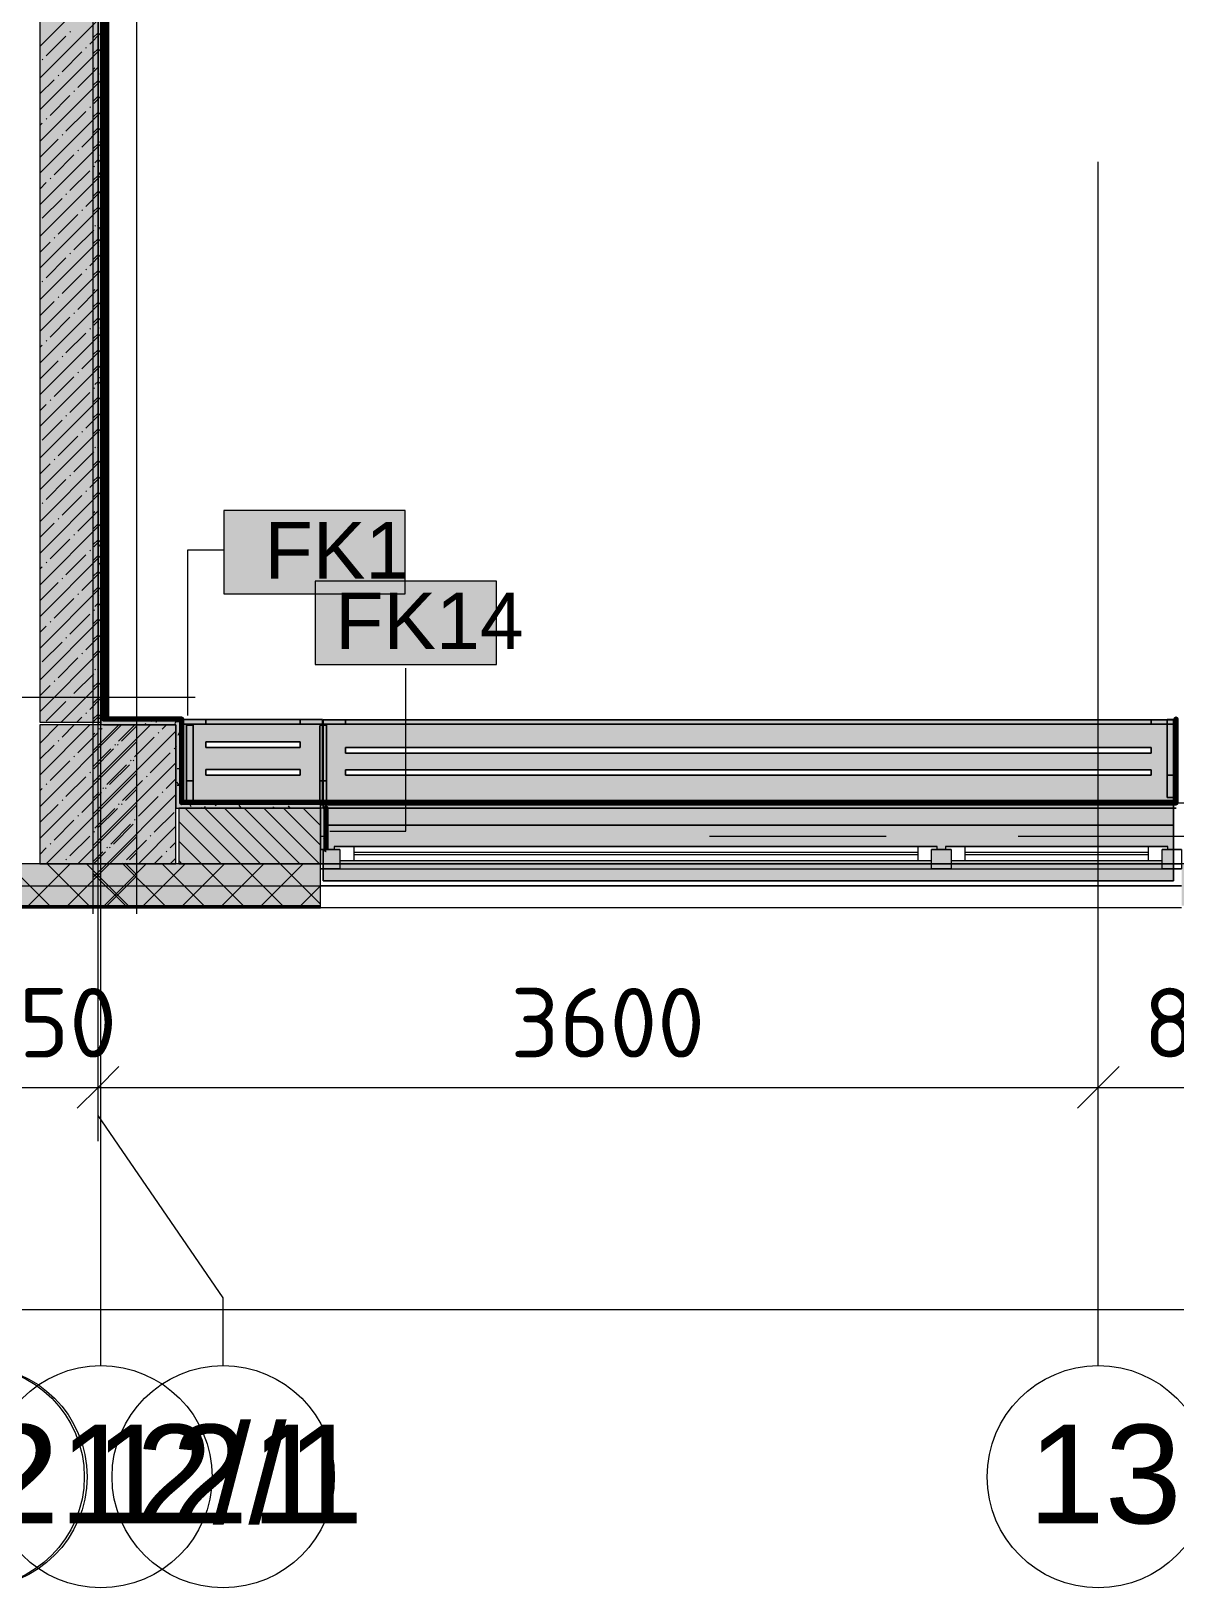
# Model space of a CAD drawing. Header units: millimetres. Extents: x -3817 to 677485, y -22715 to 103890.
# Drawn here: x 365802 to 369918, y -787 to 4817 of the extents above; entities that cross this region are included whole.
import ezdxf

# ---------------------------------------------------------------- set-up
doc = ezdxf.new("R2010")
doc.units = ezdxf.units.MM
doc.layers.add('PDF _Геометрия', color=7, linetype='Continuous', true_color=0x1d1d1d)
doc.layers.add('PDF _Сплошная заливка', color=7, linetype='Continuous', true_color=0xffffff)
doc.layers.add('PDF _Текст', color=7, linetype='Continuous')
doc.styles.add('PDF ArialMT', font='arial.ttf')
doc.styles.add('PDF GOST-Common', font='arial.ttf')
doc.styles.add('PDF ISOCPEUR', font='isocpeur.ttf')

msp = doc.modelspace()

# ---------------------------------------------------------------- hatches: boundary and pattern name
at = {"layer": 'PDF _Сплошная заливка', "transparency": 33554559}
for points in [[(365832.9, 2329), (366052.9, 2329), (366052.9, 9319), (365832.9, 9319), (365832.9, 3160.3)], [(366052.9, 2319), (366072.9, 2319), (366072.9, 9299), (366052.9, 9299), (366052.9, 2329)], [(365832.9, 1819), (366180.5, 1819), (366180.5, 2319), (365832.9, 2319), (365832.9, 2218.8)], [(366025.5, 1819), (366322.9, 1819), (366322.9, 2319), (366025.5, 2319), (366025.5, 2239.4)], [(366260, 2319), (366322.9, 2319), (366322.9, 2339), (366062.9, 2339), (366062.9, 2319)], [(366635.1, 2019), (366842.9, 2019), (366842.9, 2039), (366322.9, 2039), (366322.9, 2019)]]:
    msp.add_hatch(color=256, dxfattribs=at).paths.add_polyline_path(points)
at = {"layer": 'PDF _Сплошная заливка', "true_color": 0xeae6de, "transparency": 33554559}
h = msp.add_hatch(color=254, dxfattribs=at)
h.paths.add_polyline_path([(366850.4, 2040), (366850.4, 2338.3), (366350.2, 2338.3), (366351.5, 2040), (366849.3, 2040)], flags=0)
h.paths.add_polyline_path([(366635.1, 2138.3), (366430.2, 2138.3), (366430.2, 2158.3), (366770.4, 2158.3), (366770.4, 2138.3)], flags=0)
h.paths.add_polyline_path([(366430.2, 2238.3), (366430.2, 2258.3), (366770.4, 2258.3), (366770.4, 2238.3), (366635.1, 2238.3)], flags=0)
h = msp.add_hatch(color=254, dxfattribs=at)
h.paths.add_polyline_path([(367010.2, 1958.2), (369913.1, 1958.2), (369913.1, 2039), (366853.1, 2039), (366853.1, 2019), (366863.9, 2019), (366863.9, 1958.2)], flags=0)
h.paths.add_polyline_path([(368558.1, 2040), (369913.1, 2040), (369913.1, 2338.1), (366853.1, 2338.1), (366853.1, 2040), (368510.6, 2040)], flags=0)
h.paths.add_polyline_path([(366933.1, 2138.1), (366933.1, 2158.1), (369833.1, 2158.1), (369833.1, 2138.1), (367010.2, 2138.1)], flags=0)
h.paths.add_polyline_path([(367010.2, 2218.1), (366933.1, 2218.1), (366933.1, 2238.1), (369833.1, 2238.1), (369833.1, 2218.1), (368510.6, 2218.1)], flags=0)
h = msp.add_hatch(color=254, dxfattribs=at)
h.paths.add_polyline_path([(367010.2, 1758.2), (369913.1, 1758.2), (369913.1, 1958.2), (366863.9, 1958.2), (366862.9, 1871), (366853.1, 1871), (366853.1, 1758.2)], flags=0)
h.paths.add_polyline_path([(369260.8, 1831), (369112.9, 1831), (369112.9, 1871), (369092.9, 1871), (369092.9, 1881), (369892.9, 1881), (369892.9, 1871), (369872.9, 1871), (369872.9, 1831)], flags=0)
h.paths.add_polyline_path([(367010.2, 1831), (366912.9, 1831), (366912.9, 1871), (366892.9, 1871), (366892.9, 1881), (369062.9, 1881), (369062.9, 1871), (369042.9, 1871), (369042.9, 1831), (368510.6, 1831)], flags=0)
at = {"layer": 'PDF _Сплошная заливка', "transparency": 33554559}
h = msp.add_hatch(color=256, dxfattribs=at)
h.paths.add_polyline_path([(366180.5, 1669), (366180.5, 1819), (365282.9, 1819), (365282.9, 1669), (365721.6, 1669)], flags=0)
h.paths.add_polyline_path([(356382.9, 1669), (358202.9, 1669), (358202.9, 1819), (356382.9, 1819)], flags=0)
h.paths.add_polyline_path([(352102.9, 1669), (353702.9, 1669), (353702.9, 1819), (352102.9, 1819)], flags=0)
h.paths.add_polyline_path([(360302.9, 1669), (361162.9, 1669), (361162.9, 1819), (360302.9, 1819)], flags=0)
h.paths.add_polyline_path([(362062.9, 1669), (363182.9, 1669), (363182.9, 1819), (362062.9, 1819)], flags=0)
h.paths.add_polyline_path([(350002.9, 1669), (350002.9, 1819), (348902.9, 1819), (348902.9, 1669), (348946.4, 1669)], flags=0)
h.paths.add_polyline_path([(346102.9, 1669), (346102.9, 1819), (345452.9, 1819), (345452.9, 1669), (345591.4, 1669)], flags=0)
h.paths.add_polyline_path([(343402.9, 1669), (344552.9, 1669), (344552.9, 1819), (343402.9, 1819)], flags=0)
h.paths.add_polyline_path([(339552.3, 1669), (340302.9, 1669), (340302.9, 1819), (338652.9, 1819), (338652.9, 1669), (338881.3, 1669)], flags=0)
h.paths.add_polyline_path([(331022.9, 1669), (331022.9, 1819), (327032.9, 1819), (327032.9, 1669), (330829.2, 1669)], flags=0)
h.paths.add_polyline_path([(331922.9, 1669), (332672.9, 1669), (332672.9, 1819), (331922.9, 1819)], flags=0)
h.paths.add_polyline_path([(335526.3, 1669), (335552.9, 1669), (335552.9, 1819), (334772.9, 1819), (334772.9, 1669)], flags=0)
h = msp.add_hatch(color=256, dxfattribs=at)
h.paths.add_polyline_path([(380513.6, 1669), (380592.9, 1669), (380592.9, 1819), (379192.9, 1819), (379192.9, 1669), (379763.4, 1669)], flags=0)
h.paths.add_polyline_path([(388192.9, 1669), (389342.9, 1669), (389342.9, 1819), (388192.9, 1819)], flags=0)
h.paths.add_polyline_path([(402982.9, 1669), (402982.9, 1819), (398842.9, 1819), (398842.9, 1669), (401518.8, 1669)], flags=0)
h.paths.add_polyline_path([(386092.9, 1669), (386092.9, 1819), (385342.9, 1819), (385342.9, 1669), (385764.9, 1669)], flags=0)
h.paths.add_polyline_path([(392442.9, 1669), (393442.9, 1669), (393442.9, 1819), (392442.9, 1819)], flags=0)
h.paths.add_polyline_path([(397017.7, 1669), (397942.9, 1669), (397942.9, 1819), (394342.9, 1819), (394342.9, 1669), (395517.3, 1669)], flags=0)
h.paths.add_polyline_path([(375192.9, 1669), (376092.9, 1669), (376092.9, 1819), (374692.9, 1819), (374692.9, 1669)], flags=0)
h.paths.add_polyline_path([(366025.5, 1669), (366842.9, 1669), (366842.9, 1819), (366025.5, 1819), (366025.5, 1740.9)], flags=0)
h.paths.add_polyline_path([(384264.5, 1669), (384442.9, 1669), (384442.9, 1819), (383572.9, 1819), (383572.9, 1669)], flags=0)
h.paths.add_polyline_path([(369942.9, 1669), (370942.9, 1669), (370942.9, 1819), (369942.9, 1819)], flags=0)
h.paths.add_polyline_path([(372261.5, 1669), (372592.9, 1669), (372592.9, 1819), (371842.9, 1819), (371842.9, 1669)], flags=0)
h.paths.add_polyline_path([(365525.5, 1669), (365525.5, 1819), (365509.8, 1819), (365509.8, 1669)], flags=0)

# ---------------------------------------------------------------- linework, layer by layer
at = {"layer": 'PDF _Геометрия', "color": 7, "lineweight": 9}
for points in [[(366025.5, 1639), (366025.5, 13378.9), (365725.5, 13528.9), (366325.5, 13828.9), (366025.5, 13978.9), (366025.5, 25718.7)], [(366392.6, 13784.9), (365880.5, 13528.9), (366180.5, 13378.9), (366180.5, 1639)], [(366042.9, 9299), (366042.9, 2329), (366042.9, 9299), (366042.9, 9319)], [(366052.9, 9299), (366052.9, 2329), (366052.9, 9299), (366052.9, 9319)], [(366062.9, 2339), (366062.9, 9298)], [(366072.9, 2339), (366072.9, 9298)], [(366365.2, 2353.1), (366365.2, 2949), (366494.9, 2949)], [(366876.9, 1936.8), (367150, 1936.8), (367150, 2523.3)], [(349182.9, 2419), (366392.6, 2419)], [(366180.5, 2319), (365832.9, 2319), (365832.9, 1819), (366180.5, 1819)], [(366025.5, 1819), (366322.9, 1819), (366322.9, 2319), (366025.5, 2319)], [(366322.9, 2339), (366063.9, 2339)], [(366180.5, 2339), (366073.9, 2339)], [(366842.9, 2039), (366342.9, 2039)], [(366332.9, 1819), (366842.9, 1819)], [(365282.9, 1740), (366180.5, 1740)], [(366025.5, 1740), (366842.9, 1740)], [(365282.9, 1669), (366180.5, 1669)], [(365282.9, 1666), (366180.5, 1666)], [(366025.5, 1669), (366842.9, 1669)], [(366025.5, 1666), (366842.9, 1666)], [(365472.9, 1014.4), (366042.9, 1014.4), (369642.9, 1014.4), (370442.9, 1014.4), (374942.9, 1014.4), (375742.9, 1014.4), (379442.9, 1014.4), (381742.9, 1014.4), (383942.9, 1014.4), (387742.9, 1014.4), (392942.9, 1014.4), (393742.9, 1014.4), (397842.9, 1014.4), (399242.9, 1014.4), (402142.9, 1014.4), (402842.9, 1014.4), (407942.9, 1014.4), (411842.9, 1014.4), (411842.9, 1134.4)], [(366042.9, 820.4), (366042.9, 1014.4), (366042.9, 1134.4)], [(369642.9, 820.4), (369642.9, 1014.4), (369642.9, 1134.4)], [(365472.9, 214.4), (411962.9, 214.4)]]:
    msp.add_lwpolyline(points, dxfattribs=at)
at = {"layer": 'PDF _Геометрия', "color": 9, "lineweight": 9, "true_color": 0xc0c0c0}
for points in [[(366180.5, 9319), (366052.9, 9319), (365832.9, 9319), (365832.9, 9299), (365832.9, 2329), (366052.9, 2329), (366052.9, 2319)], [(366025.5, 2329), (366042.9, 2329), (366042.9, 2319)], [(366062.9, 2319), (366322.9, 2319), (366322.9, 2039), (366322.9, 2019), (366842.9, 2019), (366842.9, 2039)], [(366072.9, 2319), (366180.5, 2319)], [(366342.9, 2040), (366342.9, 2339), (366322.9, 2339)], [(366842.9, 1871), (366842.9, 1819), (366842.9, 2019), (366332.9, 2019), (366332.9, 1819)], [(366842.9, 2038.4), (366842.9, 2019)], [(369922.9, 2039), (369913.1, 2039), (370192.9, 2039)], [(366180.5, 1819), (365282.9, 1819), (365282.9, 1661), (366180.5, 1661)], [(366025.5, 1661), (366842.9, 1661), (366842.9, 1819), (366025.5, 1819)], [(369942.9, 1661), (366842.9, 1661), (366842.9, 1819), (366853.1, 1819), (366842.9, 1819)], [(370692.9, 1819), (369913.1, 1819), (369942.9, 1819)]]:
    msp.add_lwpolyline(points, dxfattribs=at)
at = {"layer": 'PDF _Геометрия', "color": 231, "lineweight": 9, "true_color": 0xff80c0}
for points in [[(366322.9, 9299), (366062.9, 9299), (366062.9, 9298), (366062.9, 2339), (366063.9, 2339), (366322.9, 2339)], [(366180.5, 9299), (366072.9, 9299), (366072.9, 9298), (366072.9, 2339), (366073.9, 2339), (366180.5, 2339)], [(366342.9, 2040), (366342.9, 2039), (366842.9, 2039)]]:
    msp.add_lwpolyline(points, dxfattribs=at)
at = {"layer": 'PDF _Геометрия', "color": 231, "lineweight": 70, "true_color": 0xff80c0}
for points in [[(366322.9, 2339), (366342.9, 2339), (366342.9, 2040), (366343.9, 2040), (366343.9, 2339), (366343.9, 2340), (366063.9, 2340), (366063.9, 9299)], [(366180.5, 2340), (366073.9, 2340), (366073.9, 9299)], [(366842.9, 2039), (369922.9, 2039), (369922.9, 2040), (369922.9, 2339.5), (369921.9, 2339.5), (369921.9, 2040), (366342.9, 2040)]]:
    msp.add_lwpolyline(points, dxfattribs=at)
at = {"layer": 'PDF _Геометрия', "color": 253, "lineweight": 9, "true_color": 0xaaaaaa}
for points in [[(366492.9, 12.7), (366492.9, 256.3), (366042.9, 912.7), (366042.9, 3412.7), (366042.9, 5047.1)], [(366052.9, 12.7), (366052.9, 2512.7), (366052.9, 4597.1)], [(369642.9, 12.7), (369642.9, 2512.7), (369642.9, 4346.2)], [(368243.8, 1919), (368878.8, 1919)], [(369355, 1919), (370942.5, 1919)], [(366853.1, 1871), (366842.9, 1871)], [(366962.9, 1861), (368992.9, 1861)], [(368992.9, 1851), (366962.9, 1851)], [(369162.9, 1861), (369822.9, 1861)], [(369822.9, 1851), (369162.9, 1851)], [(369942.9, 1871), (369913.1, 1871)], [(366842.9, 1801), (366853.1, 1801)], [(369913.1, 1801), (369942.9, 1801)]]:
    msp.add_lwpolyline(points, dxfattribs=at)
at = {"layer": 'PDF _Геометрия', "lineweight": 9}
for points in [[(365832.9, 4761.6), (366052.9, 4981.6)], [(365832.9, 4647.5), (366052.9, 4867.5)], [(365855.8, 4727.5), (365927.1, 4798.7)], [(365941.3, 4813), (365943.7, 4815.4)], [(366012.6, 4770.2), (366052.9, 4810.5)], [(366025.5, 4793.2), (366042.9, 4810.5)], [(365832.9, 4533.5), (366052.9, 4753.5)], [(365841.5, 4713.2), (365843.9, 4715.6)], [(365912.8, 4670.4), (365984.1, 4741.7)], [(365998.4, 4756), (366000.7, 4758.3)], [(366025.5, 4736.1), (366042.9, 4753.5)], [(365898.6, 4656.2), (365900.9, 4658.6)], [(365969.8, 4613.4), (366041.1, 4684.7)], [(366025.5, 4679.1), (366031.1, 4684.7)], [(365832.9, 4590.5), (365884.3, 4641.9)], [(365832.9, 4419.4), (366052.9, 4639.4)], [(365955.6, 4599.2), (365958, 4601.5)], [(366025.5, 4622.1), (366042.9, 4639.4)], [(365870.1, 4513.6), (365941.3, 4584.9)], [(366012.6, 4542.1), (366015, 4544.5)], [(366025.5, 4565.1), (366042.9, 4582.4)], [(366026.9, 4556.4), (366052.9, 4582.4)], [(365832.9, 4305.4), (366052.9, 4525.4)], [(365832.9, 4476.5), (365841.5, 4485.1)], [(365855.8, 4499.4), (365858.2, 4501.7)], [(365927.1, 4456.6), (365998.4, 4527.9)], [(366025.5, 4508), (366042.9, 4525.4)], [(365832.9, 4362.4), (365898.6, 4428.1)], [(365912.8, 4442.3), (365915.2, 4444.7)], [(365984.1, 4399.6), (366052.9, 4468.4)], [(366025.5, 4451), (366042.9, 4468.4)], [(365832.9, 4191.3), (366052.9, 4411.3)], [(365969.8, 4385.3), (365972.2, 4387.7)], [(366025.5, 4394), (366042.9, 4411.3)], [(365884.3, 4299.8), (365955.6, 4371.1)], [(366026.9, 4328.3), (366029.2, 4330.7)], [(366031.1, 4342.6), (366042.9, 4354.3)], [(366041.1, 4342.6), (366052.9, 4354.3)], [(365832.9, 4077.3), (366052.9, 4297.3)], [(365832.9, 4248.4), (365855.8, 4271.3)], [(365870.1, 4285.5), (365872.4, 4287.9)], [(365941.3, 4242.8), (366012.6, 4314)], [(366025.5, 4279.9), (366042.9, 4297.3)], [(365841.5, 4143), (365912.8, 4214.2)], [(365927.1, 4228.5), (365929.4, 4230.9)], [(365998.4, 4185.7), (366052.9, 4240.3)], [(366025.5, 4222.9), (366042.9, 4240.3)], [(365832.9, 3963.2), (366052.9, 4183.2)], [(365898.6, 4085.9), (365969.8, 4157.2)], [(365984.1, 4171.5), (365986.5, 4173.8)], [(366025.5, 4165.9), (366042.9, 4183.2)], [(365955.6, 4028.9), (366026.9, 4100.2)], [(366031.1, 4114.5), (366033.5, 4116.8)], [(366041.1, 4114.5), (366043.5, 4116.8)], [(365832.9, 3849.2), (366052.9, 4069.2)], [(365832.9, 4020.3), (365870.1, 4057.4)], [(365884.3, 4071.7), (365886.7, 4074.1)], [(366025.5, 4051.8), (366042.9, 4069.2)], [(365855.8, 3929.1), (365927.1, 4000.4)], [(365941.3, 4014.7), (365943.7, 4017)], [(366012.6, 3971.9), (366052.9, 4012.2)], [(366025.5, 3994.8), (366042.9, 4012.2)], [(365832.9, 3735.1), (366052.9, 3955.1)], [(365912.8, 3872.1), (365984.1, 3943.4)], [(365998.4, 3957.6), (366000.7, 3960)], [(366025.5, 3937.8), (366042.9, 3955.1)], [(365841.5, 3914.9), (365843.9, 3917.2)], [(365969.8, 3815.1), (366041.1, 3886.4)], [(366025.5, 3880.8), (366031.1, 3886.4)], [(365832.9, 3792.2), (365884.3, 3843.6)], [(365832.9, 3621.1), (366052.9, 3841.1)], [(365898.6, 3857.8), (365900.9, 3860.2)], [(366025.5, 3823.7), (366042.9, 3841.1)], [(365870.1, 3715.3), (365941.3, 3786.6)], [(365955.6, 3800.8), (365958, 3803.2)], [(366025.5, 3766.7), (366042.9, 3784.1)], [(366026.9, 3758), (366052.9, 3784.1)], [(365832.9, 3507), (366052.9, 3727)], [(365855.8, 3701), (365858.2, 3703.4)], [(365927.1, 3658.3), (365998.4, 3729.5)], [(366012.6, 3743.8), (366015, 3746.2)], [(366025.5, 3709.7), (366042.9, 3727)], [(365832.9, 3678.1), (365841.5, 3686.8)], [(365912.8, 3644), (365915.2, 3646.4)], [(365984.1, 3601.2), (366052.9, 3670)], [(366025.5, 3652.7), (366042.9, 3670)], [(365832.9, 3564.1), (365898.6, 3629.7)], [(365832.9, 3393), (366052.9, 3613)], [(365969.8, 3587), (365972.2, 3589.3)], [(366025.5, 3595.6), (366042.9, 3613)], [(365884.3, 3501.4), (365955.6, 3572.7)], [(366026.9, 3529.9), (366029.2, 3532.3)], [(366031.1, 3544.2), (366042.9, 3556)], [(366041.1, 3544.2), (366052.9, 3556)], [(365832.9, 3278.9), (366052.9, 3498.9)], [(365870.1, 3487.2), (365872.4, 3489.6)], [(365941.3, 3444.4), (366012.6, 3515.7)], [(366025.5, 3481.6), (366042.9, 3498.9)], [(365832.9, 3450), (365855.8, 3472.9)], [(365927.1, 3430.2), (365929.4, 3432.5)], [(365998.4, 3387.4), (366052.9, 3441.9)], [(366025.5, 3424.6), (366042.9, 3441.9)], [(365832.9, 3164.9), (366052.9, 3384.9)], [(365841.5, 3344.6), (365912.8, 3415.9)], [(365984.1, 3373.1), (365986.5, 3375.5)], [(366025.5, 3367.5), (366042.9, 3384.9)], [(365898.6, 3287.6), (365969.8, 3358.9)], [(366031.1, 3316.1), (366033.5, 3318.5)], [(366041.1, 3316.1), (366043.5, 3318.5)], [(365832.9, 3050.8), (366052.9, 3270.8)], [(365832.9, 3221.9), (365870.1, 3259.1)], [(365884.3, 3273.3), (365886.7, 3275.7)], [(365955.6, 3230.6), (366026.9, 3301.9)], [(366025.5, 3253.5), (366042.9, 3270.8)], [(365855.8, 3130.8), (365927.1, 3202.1)], [(365941.3, 3216.3), (365943.7, 3218.7)], [(366012.6, 3173.5), (366052.9, 3213.8)], [(366025.5, 3196.5), (366042.9, 3213.8)], [(365832.9, 2936.8), (366052.9, 3156.8)], [(365912.8, 3073.8), (365984.1, 3145)], [(365998.4, 3159.3), (366000.7, 3161.7)], [(366025.5, 3139.5), (366042.9, 3156.8)], [(365841.5, 3116.5), (365843.9, 3118.9)], [(365969.8, 3016.7), (366041.1, 3088)], [(366025.5, 3082.4), (366031.1, 3088)], [(365832.9, 2993.8), (365884.3, 3045.2)], [(365832.9, 2822.8), (366052.9, 3042.8)], [(365898.6, 3059.5), (365900.9, 3061.9)], [(366025.5, 3025.4), (366042.9, 3042.8)], [(365870.1, 2916.9), (365941.3, 2988.2)], [(365955.6, 3002.5), (365958, 3004.8)], [(366025.5, 2968.4), (366042.9, 2985.7)], [(366026.9, 2959.7), (366052.9, 2985.7)], [(365832.9, 2708.7), (366052.9, 2928.7)], [(365927.1, 2859.9), (365998.4, 2931.2)], [(366012.6, 2945.4), (366015, 2947.8)], [(366025.5, 2911.4), (366042.9, 2928.7)], [(365832.9, 2879.8), (365841.5, 2888.4)], [(365855.8, 2902.7), (365858.2, 2905)], [(365984.1, 2802.9), (366052.9, 2871.7)], [(366025.5, 2854.3), (366042.9, 2871.7)], [(365832.9, 2765.7), (365898.6, 2831.4)], [(365832.9, 2594.7), (366052.9, 2814.7)], [(365912.8, 2845.7), (365915.2, 2848)], [(366025.5, 2797.3), (366042.9, 2814.7)], [(365884.3, 2703.1), (365955.6, 2774.4)], [(365969.8, 2788.6), (365972.2, 2791)], [(366031.1, 2745.9), (366042.9, 2757.6)], [(366041.1, 2745.9), (366052.9, 2757.6)], [(365832.9, 2480.6), (366052.9, 2700.6)], [(365870.1, 2688.8), (365872.4, 2691.2)], [(365941.3, 2646.1), (366012.6, 2717.3)], [(366025.5, 2683.3), (366042.9, 2700.6)], [(366026.9, 2731.6), (366029.2, 2734)], [(365832.9, 2651.7), (365855.8, 2674.6)], [(365927.1, 2631.8), (365929.4, 2634.2)], [(365998.4, 2589), (366052.9, 2643.6)], [(366025.5, 2626.2), (366042.9, 2643.6)], [(365832.9, 2366.6), (366052.9, 2586.6)], [(365841.5, 2546.3), (365912.8, 2617.6)], [(366025.5, 2569.2), (366042.9, 2586.6)], [(365898.6, 2489.2), (365969.8, 2560.5)], [(365984.1, 2574.8), (365986.5, 2577.2)], [(365884.3, 2475), (365886.7, 2477.4)], [(365909.4, 2329), (366052.9, 2472.5)], [(365955.6, 2432.2), (366026.9, 2503.5)], [(366025.5, 2455.2), (366042.9, 2472.5)], [(366031.1, 2517.8), (366033.5, 2520.1)], [(366041.1, 2517.8), (366043.5, 2520.1)], [(365832.9, 2423.6), (365870.1, 2460.7)], [(365941.3, 2418), (365943.7, 2420.3)], [(366012.6, 2375.2), (366052.9, 2415.5)], [(366025.5, 2398.1), (366042.9, 2415.5)], [(365855.8, 2332.4), (365927.1, 2403.7)], [(365998.4, 2360.9), (366000.7, 2363.3)], [(366023.4, 2329), (366052.9, 2358.5)], [(366025.5, 2341.1), (366042.9, 2358.5)], [(365832.9, 2252.5), (365899.4, 2319)], [(365832.9, 2138.5), (366013.4, 2319)], [(365832.9, 2024.4), (366127.5, 2319)], [(365841.5, 2318.2), (365842.4, 2319)], [(365912.8, 2275.4), (365956.4, 2319)], [(365966.4, 2329), (365984.1, 2346.7)], [(366025.5, 2227.1), (366117.5, 2319)], [(366025.5, 2113), (366231.5, 2319)], [(366045.4, 2303.9), (366047.8, 2306.3)], [(366055.4, 2303.9), (366057.8, 2306.3)], [(366059.6, 2318.2), (366060.5, 2319)], [(366069.6, 2318.2), (366070.5, 2319)], [(366116.7, 2261.2), (366174.5, 2319)], [(366126.7, 2261.2), (366180.5, 2315)], [(366273.5, 2303.9), (366288.6, 2319)], [(365832.9, 1910.4), (366180.5, 2258)], [(365832.9, 2195.5), (365884.3, 2246.9)], [(365898.6, 2261.2), (365900.9, 2263.5)], [(365969.8, 2218.4), (366041.1, 2289.7)], [(366025.5, 1999), (366322.9, 2296.3)], [(366025.5, 2284.1), (366031.1, 2289.7)], [(366102.4, 2246.9), (366104.8, 2249.3)], [(366112.4, 2246.9), (366114.8, 2249.3)], [(366173.7, 2204.1), (366245, 2275.4)], [(366259.2, 2289.7), (366261.6, 2292)], [(365870.1, 2118.6), (365941.3, 2189.9)], [(365955.6, 2204.1), (365958, 2206.5)], [(366025.5, 2170), (366088.1, 2232.6)], [(366026.9, 2161.4), (366098.2, 2232.6)], [(366159.4, 2189.9), (366161.8, 2192.2)], [(366169.4, 2189.9), (366171.8, 2192.2)], [(366230.7, 2147.1), (366302, 2218.4)], [(366316.2, 2232.6), (366318.6, 2235)], [(365855.6, 1819), (366180.5, 2144)], [(365927.1, 2061.6), (365998.4, 2132.8)], [(366012.6, 2147.1), (366015, 2149.5)], [(366025.5, 1884.9), (366322.9, 2182.3)], [(366073.9, 2104.3), (366145.2, 2175.6)], [(366083.9, 2104.3), (366155.2, 2175.6)], [(366216.5, 2132.8), (366218.8, 2135.2)], [(365832.9, 2081.4), (365841.5, 2090.1)], [(365855.8, 2104.3), (365858.2, 2106.7)], [(365984.1, 2004.5), (366055.4, 2075.8)], [(366025.5, 2056), (366045.4, 2075.8)], [(366059.6, 2090.1), (366062, 2092.4)], [(366069.6, 2090.1), (366072, 2092.4)], [(366130.9, 2047.3), (366202.2, 2118.6)], [(366140.9, 2047.3), (366180.5, 2086.9)], [(366273.5, 2075.8), (366275.9, 2078.2)], [(366287.7, 2090.1), (366322.9, 2125.2)], [(365832.9, 1967.4), (365898.6, 2033.1)], [(365912.8, 2047.3), (365915.2, 2049.7)], [(365969.6, 1819), (366180.5, 2029.9)], [(366031.1, 1947.5), (366102.4, 2018.8)], [(366041.1, 1947.5), (366112.4, 2018.8)], [(366073.7, 1819), (366322.9, 2068.2)], [(366116.7, 2033.1), (366119, 2035.4)], [(366126.7, 2033.1), (366129, 2035.4)], [(366187.9, 1990.3), (366259.2, 2061.6)], [(366706.6, 1669), (366556.6, 1819), (366356.6, 2019)], [(366627.3, 1819), (366427.3, 2019)], [(366842.9, 1674.1), (366698, 1819), (366498, 2019)], [(366768.7, 1819), (366568.7, 2019)], [(366842.9, 1815.6), (366839.4, 1819), (366639.4, 2019)], [(366842.9, 1886.3), (366710.2, 2019)], [(366842.9, 1957), (366780.9, 2019)], [(365884.3, 1904.7), (365955.6, 1976)], [(365969.8, 1990.3), (365972.2, 1992.7)], [(366088.1, 1890.5), (366159.4, 1961.8)], [(366098.2, 1890.5), (366169.4, 1961.8)], [(366173.7, 1976), (366176.1, 1978.4)], [(366245, 1933.3), (366316.2, 2004.5)], [(366485.9, 1819), (366332.9, 1972)], [(365941.3, 1847.7), (366012.6, 1919)], [(366026.9, 1933.3), (366029.2, 1935.6)], [(366083.7, 1819), (366180.5, 1915.9)], [(366187.7, 1819), (366322.9, 1954.2)], [(366230.7, 1919), (366233.1, 1921.4)], [(365832.9, 1853.3), (365855.8, 1876.2)], [(365870.1, 1890.5), (365872.4, 1892.9)], [(366025.5, 1827.9), (366059.6, 1862)], [(366026.7, 1819), (366069.6, 1862)], [(366073.9, 1876.2), (366076.3, 1878.6)], [(366083.9, 1876.2), (366086.3, 1878.6)], [(366145.2, 1833.5), (366216.5, 1904.7)], [(366155.2, 1833.5), (366180.5, 1858.8)], [(366287.7, 1862), (366290.1, 1864.4)], [(366302, 1876.2), (366322.9, 1897.1)], [(366565.2, 1669), (366415.2, 1819), (366332.9, 1901.3)], [(365868.1, 1669), (365718.1, 1819)], [(365792.3, 1669), (365942.3, 1819)], [(366009.5, 1669), (365859.5, 1819)], [(365912.6, 1819), (365912.8, 1819.2)], [(365927.1, 1833.5), (365929.4, 1835.8)], [(365933.8, 1669), (366083.8, 1819)], [(366150.9, 1669), (366000.9, 1819)], [(366025.5, 1770.8), (366073.8, 1819)], [(366065.2, 1669), (366215.2, 1819)], [(366130.9, 1819.2), (366133.3, 1821.6)], [(366282.3, 1669), (366132.3, 1819)], [(366140.9, 1819.2), (366143.3, 1821.6)], [(366180.5, 1780.8), (366142.3, 1819)], [(366206.6, 1669), (366356.6, 1819)], [(366244.8, 1819), (366273.5, 1847.7)], [(366423.8, 1669), (366273.8, 1819)], [(366301.8, 1819), (366322.9, 1840.1)], [(366344.5, 1819), (366332.9, 1830.6)], [(366348, 1669), (366498, 1819)], [(366489.4, 1669), (366639.4, 1819)], [(366630.9, 1669), (366780.9, 1819)], [(366140.9, 1669), (366025.5, 1784.4)], [(366075.2, 1669), (366180.5, 1774.4)], [(366772.3, 1669), (366842.9, 1739.6)]]:
    msp.add_lwpolyline(points, dxfattribs=at)
at = {"layer": 'PDF _Геометрия', "color": 253, "lineweight": 9, "true_color": 0x9b9b9b}
for points in [[(366053.5, 4814.6), (366062.9, 4814.6)], [(366063.5, 4814.6), (366072.9, 4814.6)], [(366058.2, 4737.7), (366053.2, 4729)], [(366068.2, 4737.7), (366063.2, 4729)], [(366054.1, 4669.6), (366049.1, 4660.9)], [(366053.5, 4692.7), (366062.9, 4692.7)], [(366064.1, 4669.6), (366059.1, 4660.9)], [(366063.5, 4692.7), (366072.9, 4692.7)], [(366060.6, 4586.8), (366055.5, 4595.5)], [(366062.9, 4623.8), (366060.3, 4619.3)], [(366070.6, 4586.8), (366065.5, 4595.5)], [(366072.9, 4623.8), (366070.3, 4619.3)], [(366053.5, 4570.8), (366062.9, 4570.8)], [(366063.5, 4570.8), (366072.9, 4570.8)], [(366062.9, 4521.8), (366059.6, 4527.5)], [(366072.9, 4521.8), (366069.6, 4527.5)], [(366053.5, 4479.3), (366062.9, 4479.3)], [(366063.5, 4479.3), (366072.9, 4479.3)], [(366046.4, 4367.5), (366042.9, 4373.5)], [(366053.1, 4423.9), (366048, 4415.2)], [(366057.6, 4409.1), (366052.5, 4417.8)], [(366056.4, 4367.5), (366052.9, 4373.5)], [(366063.1, 4423.9), (366058, 4415.2)], [(366062.9, 4380), (366059.2, 4373.6)], [(366067.6, 4409.1), (366062.5, 4417.8)], [(366072.9, 4380), (366069.2, 4373.6)], [(366053.5, 4357.4), (366062.9, 4357.4)], [(366063.5, 4357.4), (366072.9, 4357.4)], [(366050.5, 4299.4), (366045.5, 4308.1)], [(366060.5, 4299.4), (366055.5, 4308.1)], [(366054.6, 4231.4), (366049.5, 4240.1)], [(366053.5, 4235.5), (366062.9, 4235.5)], [(366064.6, 4231.4), (366059.5, 4240.1)], [(366063.5, 4235.5), (366072.9, 4235.5)], [(366043.4, 4189.7), (366042.9, 4190.7)], [(366053.4, 4189.7), (366052.9, 4190.7)], [(366047.9, 4110.1), (366042.9, 4101.5)], [(366057.9, 4110.1), (366052.9, 4101.5)], [(366053.5, 4144), (366062.9, 4144)], [(366063.5, 4144), (366072.9, 4144)], [(366043.8, 4042.1), (366042.9, 4040.5)], [(366053.8, 4042.1), (366052.9, 4040.5)], [(366054.9, 4000.5), (366049.9, 3991.8)], [(366053.5, 4022.1), (366062.9, 4022.1)], [(366064.9, 4000.5), (366059.9, 3991.8)], [(366063.5, 4022.1), (366072.9, 4022.1)], [(366059.8, 3917.6), (366054.7, 3926.3)], [(366069.8, 3917.6), (366064.7, 3926.3)], [(366053.5, 3900.2), (366062.9, 3900.2)], [(366063.5, 3900.2), (366072.9, 3900.2)], [(366053.9, 3754.7), (366048.8, 3746)], [(366053.5, 3808.8), (366062.9, 3808.8)], [(366063.9, 3754.7), (366058.8, 3746)], [(366063.5, 3808.8), (366072.9, 3808.8)], [(366045.6, 3698.3), (366042.9, 3703)], [(366055.6, 3698.3), (366052.9, 3703)], [(366062.9, 3709.4), (366060, 3704.4)], [(366072.9, 3709.4), (366070, 3704.4)], [(366053.5, 3686.8), (366062.9, 3686.8)], [(366063.5, 3686.8), (366072.9, 3686.8)], [(366053.8, 3562.2), (366048.7, 3570.9)], [(366053.5, 3564.9), (366062.9, 3564.9)], [(366063.8, 3562.2), (366058.7, 3570.9)], [(366063.5, 3564.9), (366072.9, 3564.9)], [(366053.5, 3473.5), (366062.9, 3473.5)], [(366063.5, 3473.5), (366072.9, 3473.5)], [(366044.6, 3372.9), (366042.9, 3370)], [(366054.6, 3372.9), (366052.9, 3370)], [(366053.5, 3351.6), (366062.9, 3351.6)], [(366063.5, 3351.6), (366072.9, 3351.6)], [(366062.9, 3282.7), (366061.9, 3281)], [(366072.9, 3282.7), (366071.9, 3281)], [(366053.5, 3229.6), (366062.9, 3229.6)], [(366063.5, 3229.6), (366072.9, 3229.6)], [(366062.9, 3180.7), (366058, 3189.1)], [(366072.9, 3180.7), (366068, 3189.1)], [(366043.5, 3127.2), (366042.9, 3126.1)], [(366054.7, 3085.6), (366049.6, 3076.9)], [(366053.5, 3127.2), (366052.9, 3126.1)], [(366053.5, 3138.2), (366062.9, 3138.2)], [(366064.7, 3085.6), (366059.6, 3076.9)], [(366062.9, 3119.7), (366062.1, 3121.1)], [(366063.5, 3138.2), (366072.9, 3138.2)], [(366072.9, 3119.7), (366072.1, 3121.1)], [(366053.5, 3016.3), (366062.9, 3016.3)], [(366060, 3002.7), (366055, 3011.4)], [(366061.7, 2975.9), (366056.7, 2967.2)], [(366063.5, 3016.3), (366072.9, 3016.3)], [(366070, 3002.7), (366065, 3011.4)], [(366071.7, 2975.9), (366066.7, 2967.2)], [(366048.9, 2961.1), (366043.9, 2969.8)], [(366058.9, 2961.1), (366053.9, 2969.8)], [(366053, 2893), (366047.9, 2901.8)], [(366057.6, 2907.9), (366052.6, 2899.1)], [(366053.5, 2894.4), (366062.9, 2894.4)], [(366063, 2893), (366057.9, 2901.8)], [(366067.6, 2907.9), (366062.6, 2899.1)], [(366063.5, 2894.4), (366072.9, 2894.4)], [(366057.1, 2825), (366052, 2833.7)], [(366053.5, 2802.9), (366062.9, 2802.9)], [(366067.1, 2825), (366062, 2833.7)], [(366063.5, 2802.9), (366072.9, 2802.9)], [(366045.9, 2783.4), (366042.9, 2788.6)], [(366055.9, 2783.4), (366052.9, 2788.6)], [(366056.5, 2662.1), (366051.5, 2653.4)], [(366053.5, 2681), (366062.9, 2681)], [(366066.5, 2662.1), (366061.5, 2653.4)], [(366063.5, 2681), (366072.9, 2681)], [(366042.9, 2605.7), (366042.9, 2605.7)], [(366052.9, 2605.7), (366052.9, 2605.7)], [(366062.9, 2612.1), (366062.7, 2611.8)], [(366072.9, 2612.1), (366072.7, 2611.8)], [(366053.5, 2559.1), (366062.9, 2559.1)], [(366063.5, 2559.1), (366072.9, 2559.1)], [(366053.5, 2467.6), (366062.9, 2467.6)], [(366062.2, 2511.2), (366057.2, 2519.9)], [(366063.5, 2467.6), (366072.9, 2467.6)], [(366072.2, 2511.2), (366067.2, 2519.9)], [(366044.3, 2458), (366042.9, 2455.6)], [(366054.3, 2458), (366052.9, 2455.6)], [(366051.4, 2348.4), (366046.3, 2339.6)], [(366053.5, 2345.7), (366062.9, 2345.7)], [(366061.4, 2348.4), (366056.3, 2339.6)], [(366063.5, 2345.7), (366072.9, 2345.7)], [(366213.8, 2324.9), (366210.4, 2319)], [(366236.9, 2330.5), (366232.1, 2339)], [(366255.5, 2336.1), (366250.4, 2327.4)], [(366305, 2334.6), (366302.5, 2339)], [(366323.5, 2332), (366322.9, 2331), (366318.5, 2323.3)], [(366342.9, 2329.9), (366341.6, 2332.2)], [(366324.3, 2240.2), (366322.9, 2242.6)], [(366334.7, 2290.4), (366329.6, 2281.7)], [(366327.8, 2162.8), (366337.8, 2162.8)], [(366341.7, 2180.7), (366336.7, 2172)], [(366332.5, 2104.1), (366327.4, 2112.8)], [(366327.8, 2101.9), (366337.8, 2101.9)], [(366337.6, 2112.7), (366332.6, 2104)], [(366378.2, 2024.9), (366373.2, 2033.7)], [(366416.8, 2019), (366414.8, 2022.5)], [(366428, 2025.3), (366424.3, 2019)], [(366469.6, 2036.5), (366464.6, 2027.8)], [(366506.3, 2039), (366506.2, 2038.9)], [(366555.9, 2022), (366550.9, 2030.7)], [(366576.7, 2039), (366574.3, 2034.8)], [(366673.7, 2024.2), (366670.7, 2019)], [(366733.6, 2019), (366728.6, 2027.7)], [(366741.8, 2020.2), (366741.1, 2019)], [(366823, 2039), (366820, 2033.8)], [(366839.2, 2019), (366838.2, 2020.6)], [(366843.3, 2011.9), (366842.9, 2012.5)], [(366845.9, 1919), (366856, 1919)], [(366858.5, 1917.6), (366853.5, 1908.8)], [(366862.6, 1917.5), (366857.6, 1926.2)]]:
    msp.add_lwpolyline(points, dxfattribs=at)
at = {"layer": 'PDF _Геометрия', "color": 7, "lineweight": 9}
for points in [[(367148, 3090.9), (366494.9, 3090.9), (366494.9, 2790.9), (367148, 2790.9)], [(367476.6, 2837.2), (366823.5, 2837.2), (366823.5, 2537.2), (367476.6, 2537.2)]]:
    msp.add_lwpolyline(points, close=True, dxfattribs=at)
at = {"layer": 'PDF _Геометрия', "color": 8, "lineweight": 9, "true_color": 0x808080}
for points in [[(366350.2, 2338.3), (366850.4, 2338.3), (366850.4, 2040), (366850.4, 2338.3), (366350.2, 2338.3), (366350.2, 2040)], [(366850.4, 2338.3), (366850.4, 2322.3)], [(366853.1, 2318.4), (366850.4, 2318.4)], [(366853.1, 2318.4), (366850.4, 2318.4)], [(366853.1, 2338.1), (369913.1, 2338.1), (369913.1, 2040), (369913.1, 2338.1), (366853.1, 2338.1), (366853.1, 2040)], [(369915.1, 2338.4), (369891.1, 2338.4)], [(369915.1, 2338.4), (369891.1, 2338.4)], [(369915.1, 2058.4), (369915.1, 2338.4), (369915.1, 2138.4), (369915.1, 2338.4)], [(366430.2, 2238.3), (366430.2, 2258.3), (366770.4, 2258.3), (366770.4, 2238.3)], [(366933.1, 2238.1), (369833.1, 2238.1), (369833.1, 2218.1), (366933.1, 2218.1)], [(366933.1, 2238.1), (366933.1, 2218.1), (369833.1, 2218.1), (369833.1, 2238.1)], [(366430.2, 2138.3), (366430.2, 2158.3), (366770.4, 2158.3), (366770.4, 2138.3)], [(366430.2, 2138.3), (366770.4, 2138.3), (366770.4, 2158.3), (366430.2, 2158.3)], [(366933.1, 2158.1), (369833.1, 2158.1), (369833.1, 2138.1), (366933.1, 2138.1)], [(366933.1, 2158.1), (366933.1, 2138.1), (369833.1, 2138.1), (369833.1, 2158.1)], [(366842.9, 2038.4), (366850.4, 2038.4)], [(369913.1, 1958.2), (369913.1, 2039), (369913.1, 1958.2), (366863.9, 1958.2), (369913.1, 1958.2), (369913.1, 1758.2), (366853.1, 1758.2), (366853.1, 1871), (366853.1, 1758.2), (369913.1, 1758.2)], [(366853.1, 2039), (366853.1, 2019)]]:
    msp.add_lwpolyline(points, close=True, dxfattribs=at)
for points in [[(366350.4, 2338.3), (366850.4, 2338.3), (366350.4, 2338.3)], [(366430.4, 2338.3), (366770.4, 2338.3), (366430.4, 2338.3)], [(366853.1, 2338.1), (369891.1, 2338.1), (366853.1, 2338.1)], [(366853.1, 2338.1), (366853.1, 2322.1), (366853.1, 2338.1)], [(369833.1, 2338.1), (366933.1, 2338.1), (369833.1, 2338.1)], [(366770.4, 2239.4), (366770.4, 2258.3), (366430.2, 2258.3), (366430.2, 2239.4)], [(366430.2, 2238.3), (366770.4, 2238.3)], [(366842.9, 2038.4), (366853.1, 2038.4)]]:
    msp.add_lwpolyline(points, dxfattribs=at)
at = {"layer": 'PDF _Геометрия', "color": 253, "lineweight": 9, "true_color": 0xaba79f}
for points in [[(366350.4, 2322.3), (366350.4, 2337.7), (366350.4, 2322.3)], [(366840.8, 2118.4), (366840.8, 2316.6), (366840.8, 2118.4)], [(369891.1, 2322.1), (366853.1, 2322.1), (369891.1, 2322.1)], [(366933.1, 2322.1), (369833.1, 2322.1), (366933.1, 2322.1)], [(369891.1, 2322.1), (369891.1, 2058.4), (369891.1, 2337.4)], [(369891.1, 2322.1), (369891.1, 2138.4), (369891.1, 2322.1)], [(366430.2, 2239.4), (366430.2, 2238.3)], [(366770.4, 2238.3), (366770.4, 2239.4)], [(366853.1, 2038.4), (366864.8, 2038.4)]]:
    msp.add_lwpolyline(points, dxfattribs=at)
for points in [[(366850.4, 2322.3), (366350.4, 2322.3)], [(366360.8, 2040.9), (366360.8, 2318.4), (366360.8, 2118.4), (366360.8, 2318.4)], [(366384.8, 2318.4), (366360.8, 2318.4)], [(366384.8, 2318.4), (366360.8, 2318.4)], [(366384.8, 2039.9), (366384.8, 2318.4), (366384.8, 2118.4), (366384.8, 2318.4)], [(366770.4, 2322.3), (366430.4, 2322.3)], [(366840.8, 2316.6), (366840.8, 2040)], [(366850.4, 2318.4), (366841.6, 2318.4)], [(366850.4, 2318.4), (366841.6, 2318.4)], [(366864.8, 2318.4), (366853.1, 2318.4)], [(366864.8, 2318.4), (366853.1, 2318.4)], [(366864.8, 2318.4), (366864.8, 2118.4), (366864.8, 2318.4), (366864.8, 2040)], [(369913.1, 2058.4), (369891.1, 2058.4)], [(369913.1, 1958.2), (366863.9, 1958.2)]]:
    msp.add_lwpolyline(points, close=True, dxfattribs=at)
at = {"layer": 'PDF _Геометрия', "color": 254, "lineweight": 9, "true_color": 0xd5d3cf}
for points in [[(366430.4, 2338.3), (366430.4, 2323), (366430.4, 2338.3)], [(369913.1, 2322.1), (369891.1, 2322.1), (369891.1, 2337.4), (369891.1, 2322.1), (369891.1, 2337.4)]]:
    msp.add_lwpolyline(points, dxfattribs=at)
for points in [[(366770.4, 2338.3), (366770.4, 2322.3)], [(366933.1, 2338.1), (366933.1, 2322.1)], [(369833.1, 2338.1), (369833.1, 2322.1)], [(369913.1, 2138.4), (369891.1, 2138.4)], [(366384.8, 2118.4), (366360.8, 2118.4)], [(366850.4, 2118.4), (366840.8, 2118.4)], [(366864.8, 2118.4), (366853.1, 2118.4)]]:
    msp.add_lwpolyline(points, close=True, dxfattribs=at)
at = {"layer": 'PDF _Геометрия', "color": 254, "lineweight": 9, "true_color": 0xdfdfdf}
msp.add_lwpolyline([(369913.1, 2322.1), (369913.1, 2338.1), (369891.1, 2338.1)], dxfattribs=at)
at = {"layer": 'PDF _Геометрия', "color": 9, "lineweight": 9, "true_color": 0xbfbfbf}
msp.add_lwpolyline([(369913.1, 2322.1), (369913.1, 2338.1), (369891.1, 2338.1)], dxfattribs=at)
at = {"layer": 'PDF _Геометрия', "color": 254, "lineweight": 9, "true_color": 0xeae9e7}
msp.add_lwpolyline([(369891.1, 2322.1), (369913.1, 2322.1)], dxfattribs=at)
at = {"layer": 'PDF _Геометрия', "color": 9, "lineweight": 9, "true_color": 0xbfbfbf}
msp.add_lwpolyline([(366853.1, 2118.4), (366850.4, 2118.4)], close=True, dxfattribs=at)
at = {"layer": 'PDF _Геометрия', "color": 9, "lineweight": 9, "true_color": 0xc0c0c0}
for points in [[(366862.9, 1871), (366862.9, 2019), (366842.9, 2019), (366842.9, 1871)], [(366853.1, 2039), (366850.4, 2039)], [(369913.1, 2019), (369922.9, 2019)]]:
    msp.add_lwpolyline(points, close=True, dxfattribs=at)
at = {"layer": 'PDF _Геометрия', "color": 9, "lineweight": 9, "true_color": 0xcbc7bf}
for points in [[(369913.1, 2039), (366853.1, 2039)], [(369913.1, 2019), (366853.1, 2019)], [(369913.1, 1819), (366853.1, 1819)]]:
    msp.add_lwpolyline(points, close=True, dxfattribs=at)
at = {"layer": 'PDF _Геометрия', "color": 7, "lineweight": 70, "true_color": 0xffd2ff}
msp.add_lwpolyline([(366863.9, 1871), (366863.9, 2019), (366862.9, 2019), (366862.9, 1871)], close=True, dxfattribs=at)
at = {"layer": 'PDF _Геометрия', "color": 253, "lineweight": 13, "true_color": 0xaaaaaa}
for points in [[(366842.9, 1801), (366842.9, 1871), (366912.9, 1871), (366912.9, 1801)], [(369062.9, 1881), (366892.9, 1881), (366892.9, 1871), (366912.9, 1871), (366912.9, 1831), (369042.9, 1831), (369042.9, 1871), (369062.9, 1871)], [(369042.9, 1801), (369042.9, 1871), (369112.9, 1871), (369112.9, 1801)], [(369892.9, 1881), (369092.9, 1881), (369092.9, 1871), (369112.9, 1871), (369112.9, 1831), (369872.9, 1831), (369872.9, 1871), (369892.9, 1871)], [(369872.9, 1801), (369872.9, 1871), (369942.9, 1871), (369942.9, 1801)]]:
    msp.add_lwpolyline(points, close=True, dxfattribs=at)
at = {"layer": 'PDF _Геометрия', "color": 9, "lineweight": 9, "true_color": 0xc0bcb4}
for points in [[(366912.9, 1871), (366853.1, 1871)], [(369112.9, 1871), (369042.9, 1871)], [(369913.1, 1871), (369872.9, 1871)], [(366853.1, 1801), (369913.1, 1801)]]:
    msp.add_lwpolyline(points, dxfattribs=at)
at = {"layer": 'PDF _Геометрия', "color": 253, "lineweight": 13, "true_color": 0xaaaaaa}
for points in [[(366892.9, 1881), (369062.9, 1881)], [(366962.9, 1881), (366962.9, 1831)], [(368992.9, 1881), (368992.9, 1831)], [(369092.9, 1881), (369892.9, 1881)], [(369162.9, 1881), (369162.9, 1831)], [(369822.9, 1881), (369822.9, 1831)]]:
    msp.add_lwpolyline(points, dxfattribs=at)
at = {"layer": 'PDF _Геометрия', "color": 116, "lineweight": 13, "true_color": 0x008040}
msp.add_lwpolyline([(369942.9, 1740), (366842.9, 1740)], close=True, dxfattribs=at)
at = {"layer": 'PDF _Геометрия', "color": 7, "lineweight": 20}
for points in [[(366117.9, 1089.4), (366042.9, 1014.4), (365967.9, 939.4)], [(369717.9, 1089.4), (369642.9, 1014.4), (369567.9, 939.4)]]:
    msp.add_lwpolyline(points, dxfattribs=at)
at = {"layer": 'PDF _Геометрия', "color": 253, "lineweight": 9, "true_color": 0xaaaaaa}
for centre in [(365592.9, -387.3), (365602.9, -387.3), (366052.9, -387.3), (366492.9, -387.3), (369642.9, -387.3)]:
    msp.add_circle(centre, 400, dxfattribs=at)
at = {"layer": 'PDF _Геометрия', "color": 253, "lineweight": 20, "true_color": 0xaaaaaa}
for centre in [(365592.9, -387.3), (365602.9, -387.3), (366052.9, -387.3), (366492.9, -387.3), (369642.9, -387.3)]:
    msp.add_circle(centre, 400, dxfattribs=at)
at = {"layer": 'PDF _Сплошная заливка', "lineweight": 35, "transparency": 33554559}
for points in [[(366042.9, 2329), (366042.9, 9319), (366025.5, 2329), (366025.5, 9319)], [(366062.9, 2319), (366062.9, 9299), (366042.9, 2319), (366042.9, 9299)], [(366072.9, 2319), (366180.5, 2319), (366072.9, 2339), (366180.5, 2339)], [(366342.9, 2039), (366342.9, 2339), (366322.9, 2039), (366322.9, 2339)], [(366332.9, 1819), (366842.9, 1819), (366332.9, 2019), (366842.9, 2019)], [(366842.9, 1871), (366862.9, 1871), (366842.9, 2019), (366862.9, 2019)]]:
    msp.add_solid(points, dxfattribs=at)
at = {"layer": 'PDF _Сплошная заливка', "color": 254, "lineweight": 35, "true_color": 0xffb9dc, "transparency": 33554559}
for points in [[(366062.9, 2339), (366063.9, 2340), (366062.9, 3173.8)], [(366072.9, 2339), (366073.9, 2340), (366072.9, 3160.3)], [(366180.5, 2339), (366180.5, 2340), (366073.9, 2339)], [(366342.9, 2339), (366343.9, 2340), (366322.9, 2339)], [(366342.9, 2040), (366343.9, 2040), (366342.9, 2239.4)]]:
    msp.add_solid(points, dxfattribs=at)
at = {"layer": 'PDF _Сплошная заливка', "lineweight": 9, "transparency": 33554559}
for points in [[(367148, 3090.9), (366494.9, 3090.9), (367148, 2790.9), (366494.9, 2790.9)], [(367476.6, 2837.2), (366823.5, 2837.2), (367476.6, 2537.2), (366823.5, 2537.2)]]:
    msp.add_solid(points, dxfattribs=at)
at = {"layer": 'PDF _Сплошная заливка', "color": 7, "lineweight": 35, "true_color": 0xffd2ff, "transparency": 33554559}
msp.add_solid([(366862.9, 1871), (366863.9, 1871), (366862.9, 2019)], dxfattribs=at)

# ---------------------------------------------------------------- texts
at = {"layer": 'PDF _Текст', "attachment_point": 4}
for s, insert, char_height, style in [('FK1', (366642, 2947.5), 203.2, 'PDF GOST-Common'), ('FK14', (366896.3, 2693.8), 203.2, 'PDF GOST-Common'), ('450', (365568.9, 1247.1), 250.11, 'PDF ISOCPEUR'), ('3600', (367526.9, 1247.1), 250.11, 'PDF ISOCPEUR'), ('800', (369805.9, 1247.1), 250.11, 'PDF ISOCPEUR')]:
    msp.add_mtext(s, dxfattribs=dict(at, insert=insert, char_height=char_height, style=style))
at = {"layer": 'PDF _Текст', "color": 9, "true_color": 0xbebebe, "char_height": 355.6, "attachment_point": 4, "style": 'PDF ArialMT'}
for s, insert in [('12 12/1', (365340.3, -380)), ('1212/1', (365350.3, -380)), ('13 13/1', (369390.3, -380))]:
    msp.add_mtext(s, dxfattribs=dict(at, insert=insert))

doc.saveas('drawing.dxf')
